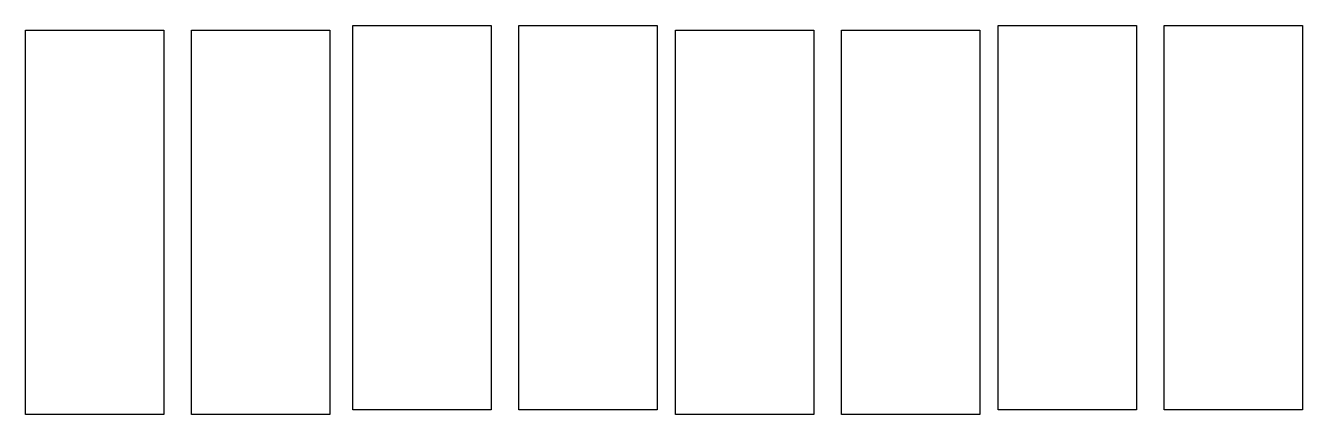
# Model space of a CAD drawing. Header units: inches. Extents: x 15 to 181, y 232 to 282.
import ezdxf

# ---------------------------------------------------------------- set-up
doc = ezdxf.new("R2010")
doc.units = ezdxf.units.IN
doc.layers.add('Predeterminado', color=7, linetype='Continuous')
doc.layers.add('RC2_PIEZA_LATERA', color=7, linetype='Continuous')

# ---------------------------------------------------------------- blocks, each defined once
blk = doc.blocks.new('SE')
at = {"layer": 'RC2_PIEZA_LATERA', "color": 7, "linetype": 'Continuous', "ltscale": 25.4}
for p, q in [((14.59, 231.51), (14.59, 281.51)), ((14.59, 281.51), (32.59, 281.51)), ((32.59, 281.51), (32.59, 231.51)), ((32.59, 231.51), (14.59, 231.51))]:
    blk.add_line(p, q, dxfattribs=at)
blk = doc.blocks.new('SE1')
at = {"layer": 'RC2_PIEZA_LATERA', "color": 7, "linetype": 'Continuous', "ltscale": 25.4}
for p, q in [((36.2, 231.51), (36.2, 281.51)), ((36.2, 281.51), (54.2, 281.51)), ((54.2, 281.51), (54.2, 231.51)), ((54.2, 231.51), (36.2, 231.51))]:
    blk.add_line(p, q, dxfattribs=at)
blk = doc.blocks.new('SE2')
at = {"layer": 'RC2_PIEZA_LATERA', "color": 7, "linetype": 'Continuous', "ltscale": 25.4}
for p, q in [((57.19, 232.12), (57.19, 282.12)), ((57.19, 282.12), (75.19, 282.12)), ((75.19, 282.12), (75.19, 232.12)), ((75.19, 232.12), (57.19, 232.12))]:
    blk.add_line(p, q, dxfattribs=at)
blk = doc.blocks.new('SE3')
at = {"layer": 'RC2_PIEZA_LATERA', "color": 7, "linetype": 'Continuous', "ltscale": 25.4}
for p, q in [((78.79, 232.12), (78.79, 282.12)), ((78.79, 282.12), (96.79, 282.12)), ((96.79, 282.12), (96.79, 232.12)), ((96.79, 232.12), (78.79, 232.12))]:
    blk.add_line(p, q, dxfattribs=at)
blk = doc.blocks.new('SE4')
at = {"layer": 'RC2_PIEZA_LATERA', "color": 7, "linetype": 'Continuous', "ltscale": 25.4}
for p, q in [((99.17, 231.51), (99.17, 281.51)), ((99.17, 281.51), (117.17, 281.51)), ((117.17, 281.51), (117.17, 231.51)), ((117.17, 231.51), (99.17, 231.51))]:
    blk.add_line(p, q, dxfattribs=at)
blk = doc.blocks.new('SE5')
at = {"layer": 'RC2_PIEZA_LATERA', "color": 7, "linetype": 'Continuous', "ltscale": 25.4}
for p, q in [((120.78, 231.51), (120.78, 281.51)), ((120.78, 281.51), (138.78, 281.51)), ((138.78, 281.51), (138.78, 231.51)), ((138.78, 231.51), (120.78, 231.51))]:
    blk.add_line(p, q, dxfattribs=at)
blk = doc.blocks.new('SE6')
at = {"layer": 'RC2_PIEZA_LATERA', "color": 7, "linetype": 'Continuous', "ltscale": 25.4}
for p, q in [((141.15, 232.12), (141.15, 282.12)), ((141.15, 282.12), (159.15, 282.12)), ((159.15, 282.12), (159.15, 232.12)), ((159.15, 232.12), (141.15, 232.12))]:
    blk.add_line(p, q, dxfattribs=at)
blk = doc.blocks.new('SE7')
at = {"layer": 'RC2_PIEZA_LATERA', "color": 7, "linetype": 'Continuous', "ltscale": 25.4}
for p, q in [((162.76, 232.12), (162.76, 282.12)), ((162.76, 282.12), (180.76, 282.12)), ((180.76, 282.12), (180.76, 232.12)), ((180.76, 232.12), (162.76, 232.12))]:
    blk.add_line(p, q, dxfattribs=at)

msp = doc.modelspace()

# ---------------------------------------------------------------- block references
at = {"layer": 'Predeterminado'}
for name in ['SE', 'SE1', 'SE2', 'SE3', 'SE4', 'SE5', 'SE6', 'SE7']:
    msp.add_blockref(name, (0, 0), dxfattribs=at)

doc.saveas('drawing.dxf')
